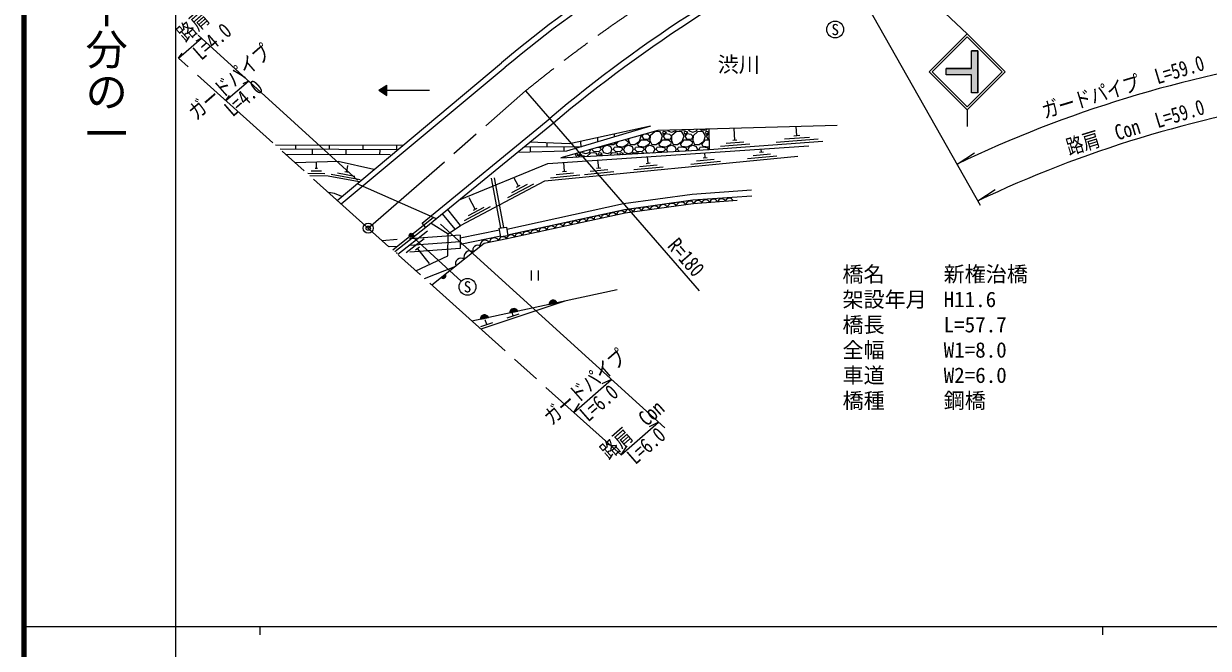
# Model space of a CAD drawing. Units: millimetres at full size, sheet at 1:1000; details may follow other scales. Extents: x 40000 to 680000, y 20000 to 380000.
# Drawn here: x 40000 to 180533, y 202409 to 276536 of the extents above; entities that cross this region are included whole.
import ezdxf
from ezdxf.enums import TextEntityAlignment as Align

# ---------------------------------------------------------------- set-up
doc = ezdxf.new("R2010")
doc.units = ezdxf.units.MM
doc.header["$LTSCALE"] = 1000
doc.header["$PDMODE"] = 32
doc.header["$PDSIZE"] = 500
doc.linetypes.add('CHAIN', pattern=[18.5, 12, -1.5, 3.5, -1.5])
doc.linetypes.add('DASHED', pattern=[7.5, 6, -1.5])
for name, color, linetype, lineweight in [('M-BGD', 7, 'Continuous', 13), ('M-BMK', 2, 'CHAIN', 13), ('M-BMK-SRVR', 3, 'Continuous', 13), ('M-STR-HTXT', 7, 'Continuous', 13), ('M-STR-STR1', 1, 'Continuous', 13), ('M-STR-STRC', 7, 'Continuous', 13), ('M-TTL', 2, 'Continuous', 140), ('M-TTL-BAND', 7, 'Continuous', 25)]:
    doc.layers.add(name, color=color, linetype=linetype, lineweight=lineweight)
doc.layers.add('M-BMK-HTXT', color=7, linetype='Continuous')
doc.layers.add('M-OTRS', color=6, linetype='Continuous')
doc.styles.add('@ＭＳ ゴシック', font='')
doc.styles.add('ＭＳ ゴシック', font='')
doc.styles.get('@ＭＳ ゴシック').set_extended_font_data('@MS Gothic')
doc.styles.get('ＭＳ ゴシック').set_extended_font_data('MS Gothic')

msp = doc.modelspace()

# ---------------------------------------------------------------- hatches: boundary and pattern name
at = {"layer": 'M-BGD'}
for points in [[(83099, 269231), (82139, 268631), (83099, 268031)], [(89554, 246394), (90043, 246785, -0.84072)], [(102303, 243210, -0.82183), (103272, 243418)], [(94175, 241466, -0.82183), (95144, 241674)], [(97642, 242210, -0.82183), (98611, 242418)]]:
    msp.add_hatch(color=256, dxfattribs=at).paths.add_polyline_path(points)
at = {"layer": 'M-STR-HTXT'}
msp.add_hatch(color=256, dxfattribs=at).paths.add_polyline_path([(85875, 251188, -1), (86093, 251638, -1)])
at = {"layer": 'M-STR-STRC'}
msp.add_hatch(color=256, dxfattribs=at).paths.add_polyline_path([(152424, 270448), (152424, 268323), (153174, 268323), (153174, 273323), (152424, 273323), (152424, 271198), (149424, 271198), (149424, 270448)])

# ---------------------------------------------------------------- linework, layer by layer
at = {"layer": 'M-BGD'}
for p, q in [((82139, 268631), (83099, 269231)), ((82139, 268631), (83099, 268031)), ((83099, 268031), (83099, 269231)), ((83099, 268631), (88139, 268631)), ((131713, 263271), (131635, 264326)), ((108053, 262998), (108066, 262492)), ((110043, 263433), (110052, 263086)), ((111586, 262819), (111633, 262814)), ((111633, 262814), (111645, 262836)), ((111769, 262871), (111760, 262687)), ((113055, 262611), (113259, 263246)), ((113259, 263246), (113234, 263286)), ((113502, 263362), (113335, 263195)), ((113335, 263195), (113538, 262890)), ((113538, 262890), (114173, 262814)), ((114097, 263373), (113733, 263427)), ((114300, 263195), (114097, 263373)), ((114173, 262814), (114300, 263042)), ((114325, 263220), (114300, 262687)), ((114300, 263042), (114300, 263195)), ((114910, 263754), (114325, 263220)), ((115519, 263703), (114910, 263754)), ((115799, 263246), (115519, 263703)), ((115595, 262611), (115799, 263246)), ((115951, 263754), (115773, 263677)), ((115773, 263677), (115875, 263423)), ((115875, 263423), (116256, 263652)), ((116129, 263449), (115875, 263195)), ((115875, 263195), (116078, 262890)), ((116256, 263652), (115951, 263754)), ((116078, 262890), (116713, 262814)), ((116637, 263373), (116129, 263449)), ((116374, 263883), (116408, 263804)), ((116408, 263804), (116840, 263677)), ((116840, 263195), (116637, 263373)), ((116713, 262814), (116840, 263042)), ((116840, 263677), (117272, 263804)), ((116865, 263220), (116840, 262687)), ((116840, 263042), (116840, 263195)), ((117450, 263754), (116865, 263220)), ((117272, 263804), (117310, 263910)), ((118059, 263703), (117450, 263754)), ((117856, 263855), (117793, 263924)), ((118440, 263906), (117856, 263855)), ((118339, 263246), (118059, 263703)), ((118135, 262611), (118339, 263246)), ((118491, 263754), (118313, 263677)), ((118313, 263677), (118415, 263423)), ((118415, 263423), (118796, 263652)), ((118669, 263449), (118415, 263195)), ((118415, 263195), (118618, 262890)), ((118475, 263944), (118440, 263906)), ((118796, 263652), (118491, 263754)), ((118618, 262890), (119253, 262814)), ((119177, 263373), (118669, 263449)), ((118883, 263956), (118948, 263804)), ((118948, 263804), (119380, 263677)), ((119380, 263195), (119177, 263373)), ((119253, 262814), (119380, 263042)), ((119380, 263677), (119812, 263804)), ((119405, 263220), (119380, 262687)), ((119380, 263042), (119380, 263195)), ((119990, 263754), (119405, 263220)), ((119812, 263804), (119876, 263985)), ((120599, 263703), (119990, 263754)), ((120396, 263855), (120267, 263996)), ((120980, 263906), (120396, 263855)), ((120879, 263246), (120599, 263703)), ((120675, 262611), (120879, 263246)), ((121031, 263754), (120853, 263677)), ((120853, 263677), (120955, 263423)), ((120955, 263423), (121270, 263612)), ((121209, 263449), (120955, 263195)), ((120955, 263195), (121158, 262890)), ((121083, 264020), (120980, 263906)), ((121268, 263674), (121031, 263754)), ((121158, 262890), (121283, 262875)), ((121273, 263439), (121209, 263449)), ((121262, 264025), (121307, 261601)), ((124374, 262730), (124272, 264112)), ((129264, 262489), (134250, 262856)), ((130239, 262861), (133231, 263082)), ((131364, 263245), (132062, 263296)), ((84987, 262098), (69872, 262134)), ((84362, 261574), (70434, 261630)), ((72232, 262128), (72230, 261623)), ((74230, 261615), (74228, 261015)), ((76232, 262112), (76230, 261607)), ((78230, 261599), (78228, 260999)), ((80232, 262096), (80230, 261590)), ((82230, 261582), (82228, 260982)), ((84232, 262080), (84230, 261574)), ((99451, 261956), (106151, 261920)), ((100077, 261953), (100094, 261285)), ((102067, 262380), (102078, 261942)), ((104079, 261931), (104092, 261385)), ((106064, 262564), (106080, 261898)), ((107112, 261264), (107226, 261585)), ((107417, 261620), (107425, 261641)), ((107696, 261315), (107417, 261620)), ((108483, 261747), (108119, 261838)), ((108509, 261620), (108280, 261366)), ((108560, 261899), (108386, 261913)), ((108509, 261620), (108483, 261747)), ((108822, 262037), (108560, 261899)), ((108636, 261620), (108788, 261264)), ((108661, 261620), (108814, 261976)), ((108814, 261976), (109220, 262103)), ((109220, 262103), (109626, 261950)), ((109422, 262207), (109423, 262204)), ((109423, 262204), (109957, 262179)), ((109626, 261950), (109779, 261620)), ((109652, 261264), (109779, 261620)), ((109957, 262179), (110323, 262462)), ((109957, 261620), (110033, 261823)), ((110236, 261315), (109957, 261620)), ((110515, 261874), (110033, 261823)), ((110287, 262255), (110524, 262519)), ((110465, 261950), (110287, 262255)), ((111100, 261899), (110465, 261950)), ((111023, 261747), (110515, 261874)), ((111049, 261620), (110820, 261366)), ((111049, 261620), (111023, 261747)), ((111633, 262179), (111100, 261899)), ((111176, 261620), (111328, 261264)), ((111201, 261620), (111354, 261976)), ((111354, 261976), (111760, 262103)), ((111387, 262763), (111404, 262763)), ((111404, 262763), (111735, 262534)), ((111735, 262534), (111633, 262179)), ((111760, 262687), (111963, 262204)), ((111760, 262103), (112166, 261950)), ((111963, 262204), (112497, 262179)), ((112166, 261950), (112319, 261620)), ((112192, 261264), (112319, 261620)), ((112497, 262179), (113055, 262611)), ((112497, 261620), (112573, 261823)), ((112776, 261315), (112497, 261620)), ((113055, 261874), (112573, 261823)), ((112827, 262255), (113284, 262763)), ((113005, 261950), (112827, 262255)), ((113640, 261899), (113005, 261950)), ((113563, 261747), (113055, 261874)), ((113284, 262763), (113944, 262763)), ((113589, 261620), (113360, 261366)), ((113589, 261620), (113563, 261747)), ((114173, 262179), (113640, 261899)), ((113716, 261620), (113868, 261264)), ((113741, 261620), (113894, 261976)), ((113894, 261976), (114300, 262103)), ((113944, 262763), (114275, 262534)), ((114275, 262534), (114173, 262179)), ((114300, 262687), (114503, 262204)), ((114300, 262103), (114706, 261950)), ((114503, 262204), (115037, 262179)), ((114706, 261950), (114859, 261620)), ((114732, 261264), (114859, 261620)), ((115037, 262179), (115595, 262611)), ((115037, 261620), (115113, 261823)), ((115316, 261315), (115037, 261620)), ((115595, 261874), (115113, 261823)), ((115367, 262255), (115824, 262763)), ((115545, 261950), (115367, 262255)), ((116180, 261899), (115545, 261950)), ((116103, 261747), (115595, 261874)), ((115824, 262763), (116484, 262763)), ((116129, 261620), (115900, 261366)), ((116129, 261620), (116103, 261747)), ((116713, 262179), (116180, 261899)), ((116256, 261620), (116384, 261320)), ((116281, 261620), (116434, 261976)), ((116434, 261976), (116840, 262103)), ((116484, 262763), (116815, 262534)), ((116815, 262534), (116713, 262179)), ((116840, 262687), (117043, 262204)), ((116840, 262103), (117246, 261950)), ((117043, 262204), (117577, 262179)), ((117246, 261950), (117399, 261620)), ((117311, 261373), (117399, 261620)), ((117577, 262179), (118135, 262611)), ((117577, 261620), (117653, 261823)), ((117779, 261400), (117577, 261620)), ((118135, 261874), (117653, 261823)), ((117907, 262255), (118364, 262763)), ((118085, 261950), (117907, 262255)), ((118720, 261899), (118085, 261950)), ((118643, 261747), (118135, 261874)), ((118364, 262763), (119024, 262763)), ((118669, 261620), (118508, 261441)), ((118669, 261620), (118643, 261747)), ((119253, 262179), (118720, 261899)), ((118796, 261620), (118864, 261462)), ((118821, 261620), (118974, 261976)), ((118974, 261976), (119380, 262103)), ((119024, 262763), (119355, 262534)), ((119355, 262534), (119253, 262179)), ((119380, 262687), (119583, 262204)), ((119380, 262103), (119786, 261950)), ((119583, 262204), (120117, 262179)), ((119786, 261950), (119939, 261620)), ((119903, 261521), (119939, 261620)), ((120117, 262179), (120675, 262611)), ((120117, 261620), (120193, 261823)), ((120192, 261537), (120117, 261620)), ((120675, 261874), (120193, 261823)), ((120447, 262255), (120904, 262763)), ((120625, 261950), (120447, 262255)), ((121260, 261899), (120625, 261950)), ((121183, 261747), (120675, 261874)), ((120904, 262763), (121286, 262763)), ((121209, 261620), (121183, 261747)), ((121209, 261620), (121186, 261594)), ((121301, 261921), (121260, 261899)), ((122673, 262003), (126163, 262260)), ((123349, 262353), (125443, 262508)), ((124130, 262712), (124618, 262748)), ((127539, 261298), (127504, 261658)), ((83485, 260977), (71106, 261028)), ((74720, 259373), (74727, 260102)), ((104168, 259022), (104065, 260080)), ((104140, 260655), (104091, 260698)), ((104140, 260621), (104140, 260655)), ((104165, 260680), (104163, 260622)), ((104226, 260736), (104165, 260680)), ((105638, 260706), (105415, 261072)), ((105616, 261129), (105715, 260883)), ((105715, 260883), (106096, 261112)), ((105969, 260909), (105774, 260714)), ((106096, 261112), (105847, 261195)), ((106477, 260833), (105969, 260909)), ((106231, 261303), (106248, 261264)), ((106248, 261264), (106680, 261137)), ((106561, 260759), (106477, 260833)), ((106680, 261137), (107112, 261264)), ((107290, 261214), (106807, 260773)), ((107899, 261163), (107290, 261214)), ((108280, 261366), (107696, 261315)), ((108092, 260847), (107899, 261163)), ((108217, 259416), (108125, 260354)), ((108331, 261214), (108153, 261137)), ((108153, 261137), (108255, 260883)), ((108255, 260883), (108636, 261112)), ((108636, 261112), (108331, 261214)), ((108509, 260909), (108468, 260868)), ((108695, 260881), (108509, 260909)), ((108788, 261264), (109220, 261137)), ((109220, 261137), (109652, 261264)), ((109830, 261214), (109517, 260928)), ((110439, 261163), (109830, 261214)), ((110820, 261366), (110236, 261315)), ((110547, 260987), (110439, 261163)), ((110871, 261214), (110693, 261137)), ((110693, 261137), (110749, 260998)), ((111176, 261112), (110871, 261214)), ((111011, 261013), (111176, 261112)), ((111328, 261264), (111760, 261137)), ((111760, 261137), (112192, 261264)), ((112370, 261214), (112226, 261083)), ((112979, 261163), (112370, 261214)), ((113360, 261366), (112776, 261315)), ((113001, 261127), (112979, 261163)), ((113411, 261214), (113240, 261140)), ((113573, 261159), (113411, 261214)), ((113831, 259963), (114319, 260010)), ((113868, 261264), (114119, 261191)), ((114075, 259987), (114001, 260749)), ((114568, 261216), (114732, 261264)), ((115900, 261366), (115316, 261315)), ((119162, 259879), (122646, 260218)), ((119830, 260246), (121920, 260449)), ((120602, 260622), (121090, 260670)), ((120846, 260646), (120791, 261207)), ((125855, 260531), (129339, 260870)), ((126523, 260897), (128613, 261101)), ((127295, 261274), (127783, 261321)), ((73714, 258783), (75714, 258763)), ((74117, 259079), (75317, 259067)), ((74580, 259374), (74860, 259371)), ((76496, 258691), (79934, 258031)), ((77240, 258853), (79303, 258458)), ((78087, 258996), (78568, 258904)), ((78328, 258950), (78469, 259687)), ((102485, 258255), (105968, 258594)), ((103152, 258621), (105243, 258825)), ((103925, 258998), (104412, 259046)), ((106533, 258649), (110016, 258989)), ((107201, 259016), (109291, 259219)), ((107973, 259392), (108460, 259440)), ((112391, 259220), (115875, 259559)), ((113059, 259586), (115149, 259790)), ((97429, 255899), (100521, 257538)), ((97907, 256492), (99762, 257475)), ((98694, 257249), (98143, 258290)), ((98478, 257134), (98911, 257364)), ((93568, 254533), (92866, 255858)), ((91838, 252598), (90308, 254465)), ((92303, 253183), (95395, 254822)), ((92781, 253776), (94636, 254759)), ((93352, 254418), (93785, 254648)), ((88606, 253528), (83797, 249649)), ((91173, 252146), (89689, 253958)), ((87713, 252339), (84038, 249452)), ((87923, 251932), (84384, 249152)), ((96460, 252015), (91774, 251064)), ((87493, 251022), (85370, 249354)), ((96589, 251327), (91778, 250350)), ((86957, 250029), (86462, 249640)), ((86709, 249834), (88099, 248065)), ((87551, 246282), (91266, 247764)), ((90043, 246785), (89554, 246394)), ((100221, 247245), (100221, 246045)), ((101021, 247245), (101021, 246045)), ((110409, 244948), (93164, 241250)), ((104209, 243619), (94240, 240285)), ((102303, 243210), (103272, 243418)), ((97361, 241645), (98784, 242121)), ((97642, 242210), (98611, 242418)), ((98073, 241883), (97942, 242274)), ((94175, 241466), (95144, 241674)), ((94222, 240595), (95644, 241070)), ((94933, 240833), (94743, 241402))]:
    msp.add_line(p, q, dxfattribs=at)
at = {"layer": 'M-BGD', "linetype": 'DASHED'}
for p, q in [((96618, 252303), (95424, 258656)), ((96964, 252352), (95732, 258909)), ((91772, 251454), (82535, 250781)), ((91776, 250652), (83362, 250039)), ((91772, 251454), (91781, 249850)), ((91781, 249850), (84189, 249297))]:
    msp.add_line(p, q, dxfattribs=at)
at = {"layer": 'M-BGD'}
for points in [[(114370, 264378), (104387, 261392), (98585, 261247)], [(114370, 264378), (104746, 262276), (100064, 262459)], [(136520, 264468), (115226, 263850), (103739, 260598), (121307, 261601), (134801, 262596)], [(91790, 255679), (102193, 259954), (133150, 262039)], [(81550, 259215), (77312, 260168), (72210, 260038)], [(88329, 252844), (90364, 251597), (91838, 252598), (101825, 257889), (131856, 260814)], [(79805, 257751), (76112, 258459), (73947, 258480)], [(77758, 256033), (76871, 256367), (76144, 256510)], [(97303, 252159), (111167, 255190), (119302, 256310), (126325, 256815)], [(97401, 251463), (111290, 254501), (119374, 255614), (126376, 256117)], [(124630, 255540), (119421, 255166), (111369, 254057), (97497, 251024), (94629, 250456), (88431, 245494)], [(86529, 247199), (90313, 248989), (90364, 251597)]]:
    msp.add_lwpolyline(points, dxfattribs=at)
msp.add_lwpolyline([(96416, 252275), (97270, 252395), (97416, 251363), (96591, 251246)], close=True, dxfattribs=at)
for centre, radius, start, end in [((123716, 255381), 461, 15.75746, 172.46424), ((111839, 253986), 521, 22.81726, 173.29067), ((112833, 254124), 518, 22.82846, 172.85264), ((113828, 254239), 525, 25.10074, 170.58036), ((114842, 254359), 549, 26.4247, 169.25639), ((115871, 254523), 543, 24.17807, 171.50303), ((116917, 254658), 558, 24.7068, 170.9743), ((118002, 254774), 590, 27.09944, 168.58163), ((119046, 254954), 526, 24.5934, 170.32048), ((119997, 255092), 479, 17.94887, 170.27282), ((120923, 255172), 476, 16.50811, 171.71359), ((121848, 255256), 471, 14.43655, 173.78511), ((122794, 255238), 508, 23.63683, 164.58486), ((105415, 252663), 461, 23.63243, 181.03727), ((106341, 252834), 504, 26.23089, 178.4388), ((107249, 253058), 456, 24.53114, 180.13855), ((108088, 253318), 431, 15.17517, 189.49452), ((108968, 253439), 464, 23.60045, 181.06924), ((109884, 253610), 490, 26.43089, 178.2388), ((110855, 253791), 533, 28.6684, 176.00129), ((98747, 251226), 455, 21.09273, 183.57696), ((99676, 251375), 504, 26.3949, 178.27479), ((100650, 251551), 524, 29.92771, 174.74198), ((101615, 251819), 511, 23.96507, 180.70462), ((102594, 252022), 511, 25.12614, 179.54355), ((103560, 252230), 504, 25.6987, 178.97097), ((104508, 252443), 494, 25.4152, 179.25449), ((93840, 249682), 551, 50.32521, 207.02872), ((94746, 250271), 578, 31.82137, 196.62827), ((95827, 250519), 592, 27.98461, 174.41816), ((96846, 250757), 497, 27.02242, 175.38035), ((97824, 250935), 538, 29.29384, 174.90589), ((92934, 248859), 707, 54.0062, 203.34773), ((91881, 248039), 674, 53.22216, 204.13177), ((89765, 246632), 318, 228.5681, 28.78583), ((102808, 243218), 505, 23.27678, 180.93497), ((94680, 241475), 505, 23.27678, 180.93497), ((98147, 242218), 505, 23.27678, 180.93497)]:
    msp.add_arc(centre, radius, start, end, dxfattribs=at)
at = {"layer": 'M-BMK'}
for p, q in [((110882, 225363), (58372, 272446)), ((80876, 252267), (99537, 268551))]:
    msp.add_line(p, q, dxfattribs=at)
msp.add_arc((213296, 129057), 180000, 98.38324, 129.19753, dxfattribs=at)
at = {"layer": 'M-BMK-SRVR'}
msp.add_circle((80876, 252267), 600, dxfattribs=at)
at = {"layer": 'M-OTRS'}
msp.add_point((80876, 252267), dxfattribs=at)
at = {"layer": 'M-STR-HTXT'}
for p, q in [((138515, 288038), (151924, 275324)), ((136173, 285535), (153481, 255017)), ((58372, 272446), (61090, 274817)), ((61090, 274817), (60428, 274466)), ((79581, 257966), (60714, 275159)), ((58372, 272446), (58809, 273054)), ((63998, 267401), (66670, 269732)), ((66670, 269732), (66008, 269381)), ((99537, 268551), (120129, 244813)), ((63998, 267401), (64435, 268009)), ((150732, 259865), (152789, 261205)), ((153205, 255504), (155264, 256840)), ((89452, 252757), (116079, 228559)), ((85984, 251413), (91911, 245985)), ((105256, 230407), (109740, 234320)), ((109740, 234320), (108599, 233778)), ((105256, 230407), (105947, 231464)), ((110882, 225363), (115327, 229242)), ((115327, 229242), (114187, 228700)), ((110882, 225363), (111573, 226420))]:
    msp.add_line(p, q, dxfattribs=at)
msp.add_circle((85984, 251413), 250, dxfattribs=at)
for radius, start, end in [(145000, 98.50907, 115.56136), (140000, 98.5308, 115.41834)]:
    msp.add_arc((213296, 129057), radius, start, end, dxfattribs=at)
at = {"layer": 'M-STR-STR1'}
for p, q in [((77199, 255565), (96683, 271909)), ((77659, 255152), (97131, 271371)), ((87269, 252881), (102399, 265276)), ((102847, 264738), (87713, 252339)), ((88968, 253368), (79547, 257534)), ((87713, 252339), (87269, 252881))]:
    msp.add_line(p, q, dxfattribs=at)
for centre, radius, start, end in [((206640, 139669), 171982, 116.8687, 129.7434), ((206638, 139672), 171279, 116.75008, 129.74331), ((207103, 141471), 162144, 114.89238, 130.22163), ((207813, 140329), 162775, 114.94999, 130.15502)]:
    msp.add_arc(centre, radius, start, end, dxfattribs=at)
at = {"layer": 'M-STR-STRC'}
for p, q in [((147424, 270824), (151924, 275324)), ((147778, 270824), (151924, 274970)), ((156425, 270823), (151924, 275324)), ((156071, 270823), (151924, 274970)), ((153174, 273323), (152424, 273323)), ((152424, 271198), (152424, 273323)), ((153174, 268323), (153174, 273323)), ((147424, 270824), (151924, 266323)), ((147778, 270824), (151924, 266676)), ((149424, 270448), (149424, 271198)), ((152424, 271198), (149424, 271198)), ((152424, 270448), (149424, 270448)), ((151924, 266676), (156071, 270823)), ((151925, 266323), (156425, 270823)), ((152424, 268323), (152424, 270448)), ((153174, 268323), (152424, 268323)), ((151924, 266323), (151924, 264324))]:
    msp.add_line(p, q, dxfattribs=at)
msp.add_lwpolyline([(149424, 271198), (152424, 271198), (152424, 273323), (153174, 273323), (153174, 268323), (152424, 268323), (152424, 270448), (149424, 270448)], close=True, dxfattribs=at)
for centre in [(136272, 275840), (92648, 245309)]:
    msp.add_circle(centre, 1000, dxfattribs=at)
at = {"layer": 'M-TTL'}
msp.add_line((40000, 380000), (40000, 20000), dxfattribs=at)
at = {"layer": 'M-TTL-BAND'}
for p, q in [((58000, 370000), (58000, 20000)), ((40000, 205000), (579000, 205000)), ((68000, 205000), (68000, 204000)), ((168000, 205000), (168000, 204000))]:
    msp.add_line(p, q, dxfattribs=at)

# ---------------------------------------------------------------- texts
at = {"layer": 'M-BMK-HTXT', "style": 'ＭＳ ゴシック'}
msp.add_text('渋川', height=1833, dxfattribs=at).set_placement((122338, 270230), align=Align.BOTTOM_LEFT)
at = {"layer": 'M-STR-HTXT', "style": 'ＭＳ ゴシック', "width": 0.8}
for s, rotation, p in [('路肩\u3000Con', 41.11, (59534, 273857)), ('R=180', 310.94, (115855, 249740))]:
    msp.add_text(s, height=1833, rotation=rotation, dxfattribs=at).set_placement(p, align=Align.BOTTOM_LEFT)
msp.add_text('L=4.0', height=1833, rotation=41.11, dxfattribs=at).set_placement((59867, 273485), align=Align.TOP_LEFT)
for s, rotation, p in [('ガードパイプ', 41.11, (65368, 268528)), ('ガードパイプ\u3000L=59.0', 16.896, (170832, 267645)), ('路肩\u3000Con\u3000L=59.0', 16.896, (172297, 262865)), ('ガードパイプ', 41.11, (107532, 232325)), ('路肩\u3000Con', 41.11, (113139, 227264))]:
    msp.add_text(s, height=1833, rotation=rotation, dxfattribs=at).set_placement(p, align=Align.BOTTOM_CENTER)
for s, p in [('L=4.0', (65470, 268420)), ('L=6.0', (107634, 232217)), ('L=6.0', (113241, 227156))]:
    msp.add_text(s, height=1833, rotation=41.11, dxfattribs=at).set_placement(p, align=Align.TOP_CENTER)
at = {"layer": 'M-STR-HTXT', "style": 'ＭＳ ゴシック'}
for s, p in [('橋名', (137130, 245339)), ('新権治橋', (149130, 245349)), ('架設年月', (137133, 242339)), ('H11.6', (149133, 242349)), ('橋長', (137136, 239339)), ('L=57.7', (149136, 239349)), ('全幅', (137138, 236339)), ('W1=8.0', (149138, 236349)), ('車道', (137141, 233339)), ('W2=6.0', (149141, 233349)), ('橋種', (137143, 230339)), ('鋼橋', (149143, 230349))]:
    msp.add_text(s, height=1833, rotation=0.049, dxfattribs=at).set_placement(p, align=Align.BOTTOM_LEFT)
at = {"layer": 'M-STR-STRC', "style": 'ＭＳ ゴシック'}
for p in [(136272, 275840), (92648, 245309)]:
    msp.add_text('S', height=1320, dxfattribs=at).set_placement(p, align=Align.MIDDLE_CENTER)
at = {"layer": 'M-TTL-BAND', "style": '@ＭＳ ゴシック'}
msp.add_text('縮尺千分の一', height=3666, rotation=270, dxfattribs=at).set_placement((49777, 261030), align=Align.MIDDLE_RIGHT)

doc.saveas('drawing.dxf')
